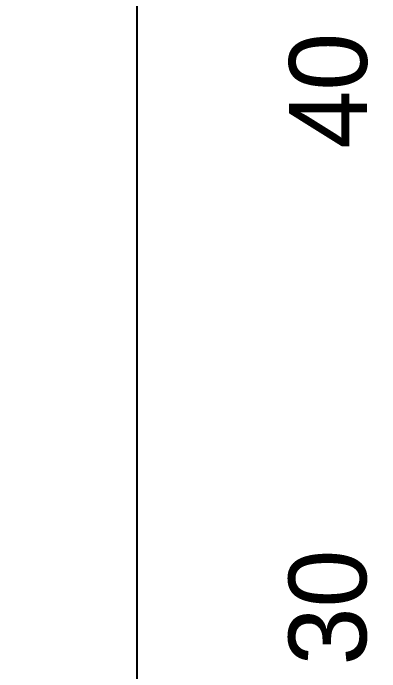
# Model space of a CAD drawing. Extents: x 748454 to 749044, y 4315881 to 4316908.
# Drawn here: x 748685.85 to 748692.92, y 4316809.77 to 4316822.46 of the extents above; entities that cross this region are included whole.
import ezdxf
from ezdxf.enums import TextEntityAlignment as Align

# ---------------------------------------------------------------- set-up
doc = ezdxf.new("R2010")
doc.units = 0
doc.layers.get('0').update_dxf_attribs({"linetype": 'CONTINUOUS'})

msp = doc.modelspace()

# ---------------------------------------------------------------- texts
at = {"color": 0, "linetype": 'CONTINUOUS'}
for s, p in [('40', (748691.92, 4316820.97)), ('40', (748691.92, 4316820.97)), ('30', (748691.91, 4316811.01)), ('30', (748691.91, 4316811.01))]:
    msp.add_text(s, height=1.5, rotation=90, dxfattribs=at).set_placement(p, align=Align.MIDDLE)

# ---------------------------------------------------------------- meshes
mesh = msp.add_polyface(dxfattribs=at)
corners = [(748454.5, 4315881), (748454.5, 4315881), (748454.5, 4316071.962), (748762.5, 4315881), (748454.5, 4316246.493), (749044, 4315881), (748454.5, 4316907.5), (749044, 4316542.007), (749044, 4316907.5)]
mesh.append_faces([[corners[k] for k in face] for face in [(0, 1, 3, 2), (2, 3, 5, 4), (4, 5, 7, 6), (6, 7, 8, 8)]], dxfattribs={"vtx0": -1, "vtx2": -1, "color": 0})
mesh = msp.add_polyface(dxfattribs=at)
corners = [(748464.5, 4316721), (748464.5, 4316721), (748464.5, 4316895.271), (748745.58, 4316721), (748464.5, 4316901.5), (748745.58, 4316727.229), (748745.58, 4316901.5)]
mesh.append_faces([[corners[k] for k in face] for face in [(0, 1, 3, 2), (2, 3, 5, 4), (4, 5, 6, 6)]], dxfattribs={"vtx0": -1, "vtx2": -1, "color": 0})
mesh = msp.add_polyface(dxfattribs=at)
corners = [(748688.23, 4316728.19), (748688.23, 4316728.19), (748688.23, 4316734.309), (748698.1, 4316728.19), (748688.23, 4316894.66), (748698.1, 4316888.541), (748698.1, 4316894.66)]
mesh.append_faces([[corners[k] for k in face] for face in [(0, 1, 3, 2), (2, 3, 5, 4), (4, 5, 6, 6)]], dxfattribs={"vtx0": -1, "vtx2": -1, "color": 0})

doc.saveas('drawing.dxf')
